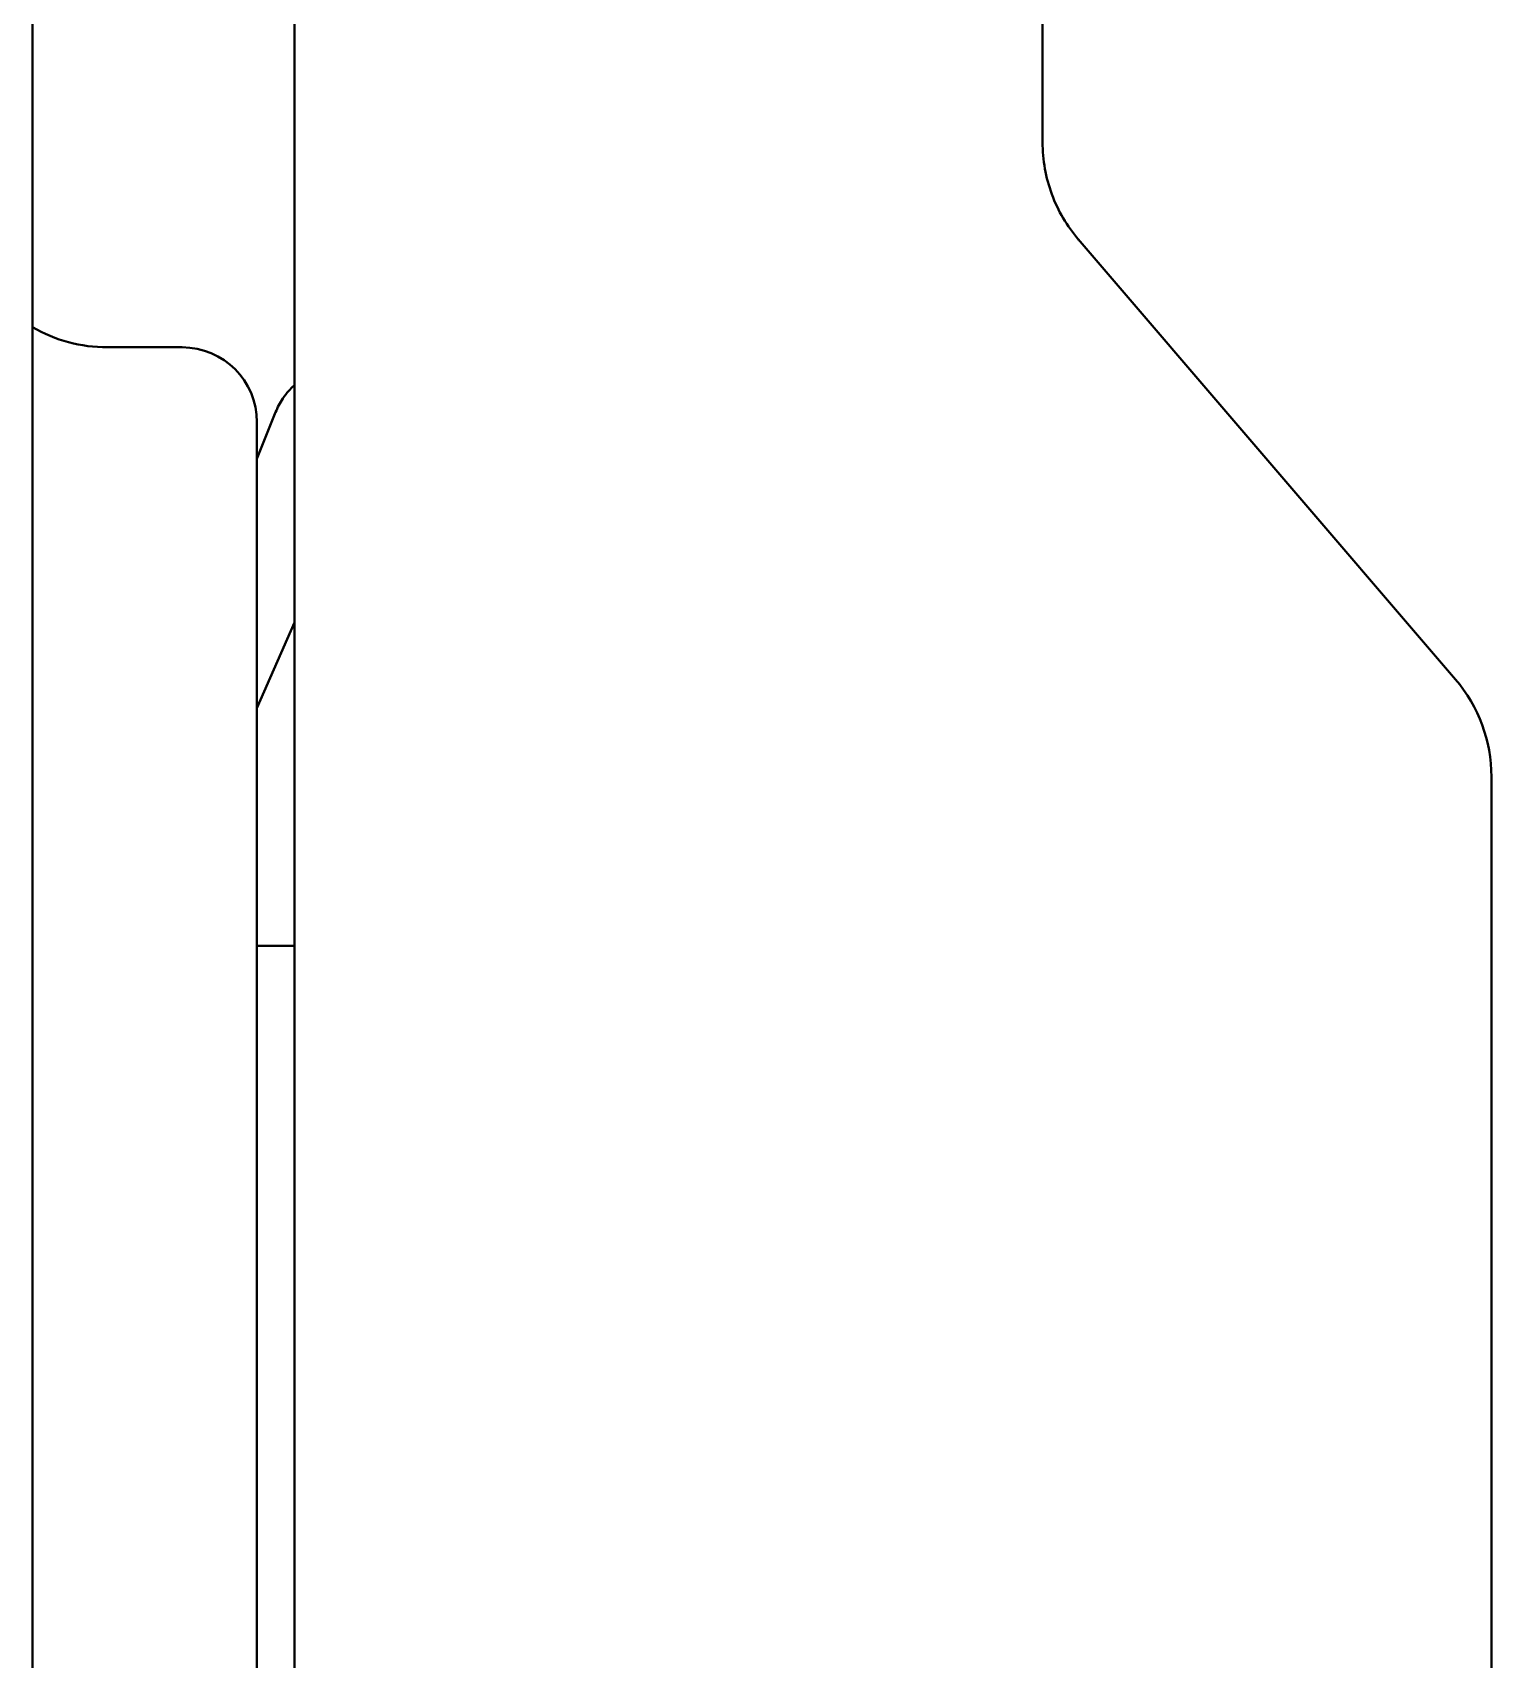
# Model space of a CAD drawing. Header units: millimetres. Extents: x 0 to 51860, y 0 to 5940.
# Drawn here: x 6118.02 to 6137.52, y 3755.83 to 3777.58 of the extents above; entities that cross this region are included whole.
import ezdxf

# ---------------------------------------------------------------- set-up
doc = ezdxf.new("R2010")
doc.units = ezdxf.units.MM
doc.header["$LTSCALE"] = 10
doc.layers.add('가시적인 것(ISO)', color=3, linetype='Continuous', lineweight=40)

msp = doc.modelspace()

# ---------------------------------------------------------------- linework, layer by layer
at = {"layer": '가시적인 것(ISO)'}
for p, q in [((6131.5177, 3776.113), (6131.5177, 3808.6257)), ((6121.5177, 3798.8732), (6121.5177, 3762.9912)), ((6118.0177, 3792.8732), (6118.0177, 3725.8732)), ((6137.0362, 3768.9349), (6131.9648, 3774.8516)), ((6120.0177, 3773.3732), (6119.0177, 3773.3732)), ((6121.0177, 3771.8832), (6121.2663, 3772.5046)), ((6121.0177, 3772.3732), (6121.0177, 3746.3732)), ((6121.5177, 3769.6957), (6121.0177, 3768.5499)), ((6137.0501, 3768.9187), (6137.0362, 3768.9349)), ((6137.5177, 3762.5892), (6137.5177, 3767.6333)), ((6121.0177, 3765.3732), (6121.5177, 3765.3732)), ((6121.5177, 3742.7996), (6121.5177, 3762.9912)), ((6137.5177, 3762.5892), (6137.5177, 3743.3732))]:
    msp.add_line(p, q, dxfattribs=at)
for centre, radius, start, end in [((6133.5177, 3776.113), 2, 180, 200.30065), ((6133.5177, 3776.113), 2, 200.30065, 220.60129), ((6119.0177, 3775.3732), 2, 240, 270), ((6120.0177, 3772.3732), 1, 0, 90), ((6135.5177, 3767.6333), 2, 0, 40.60129)]:
    msp.add_arc(centre, radius, start, end, dxfattribs=at)
msp.add_open_spline([(6121.2663, 3772.5046), (6121.2923, 3772.5697), (6121.3256, 3772.6326), (6121.3885, 3772.7263), (6121.4146, 3772.7601), (6121.4645, 3772.8173), (6121.488, 3772.8414), (6121.5142, 3772.8659), (6121.5159, 3772.8675), (6121.5177, 3772.8691)], degree=3, knots=[0, 0, 0, 0, 0.42339935, 0.42339935, 0.68408319, 0.68408319, 0.89529636, 0.89529636, 0.91059174, 0.91059174, 0.91059174, 0.91059174], dxfattribs=at)

doc.saveas('drawing.dxf')
